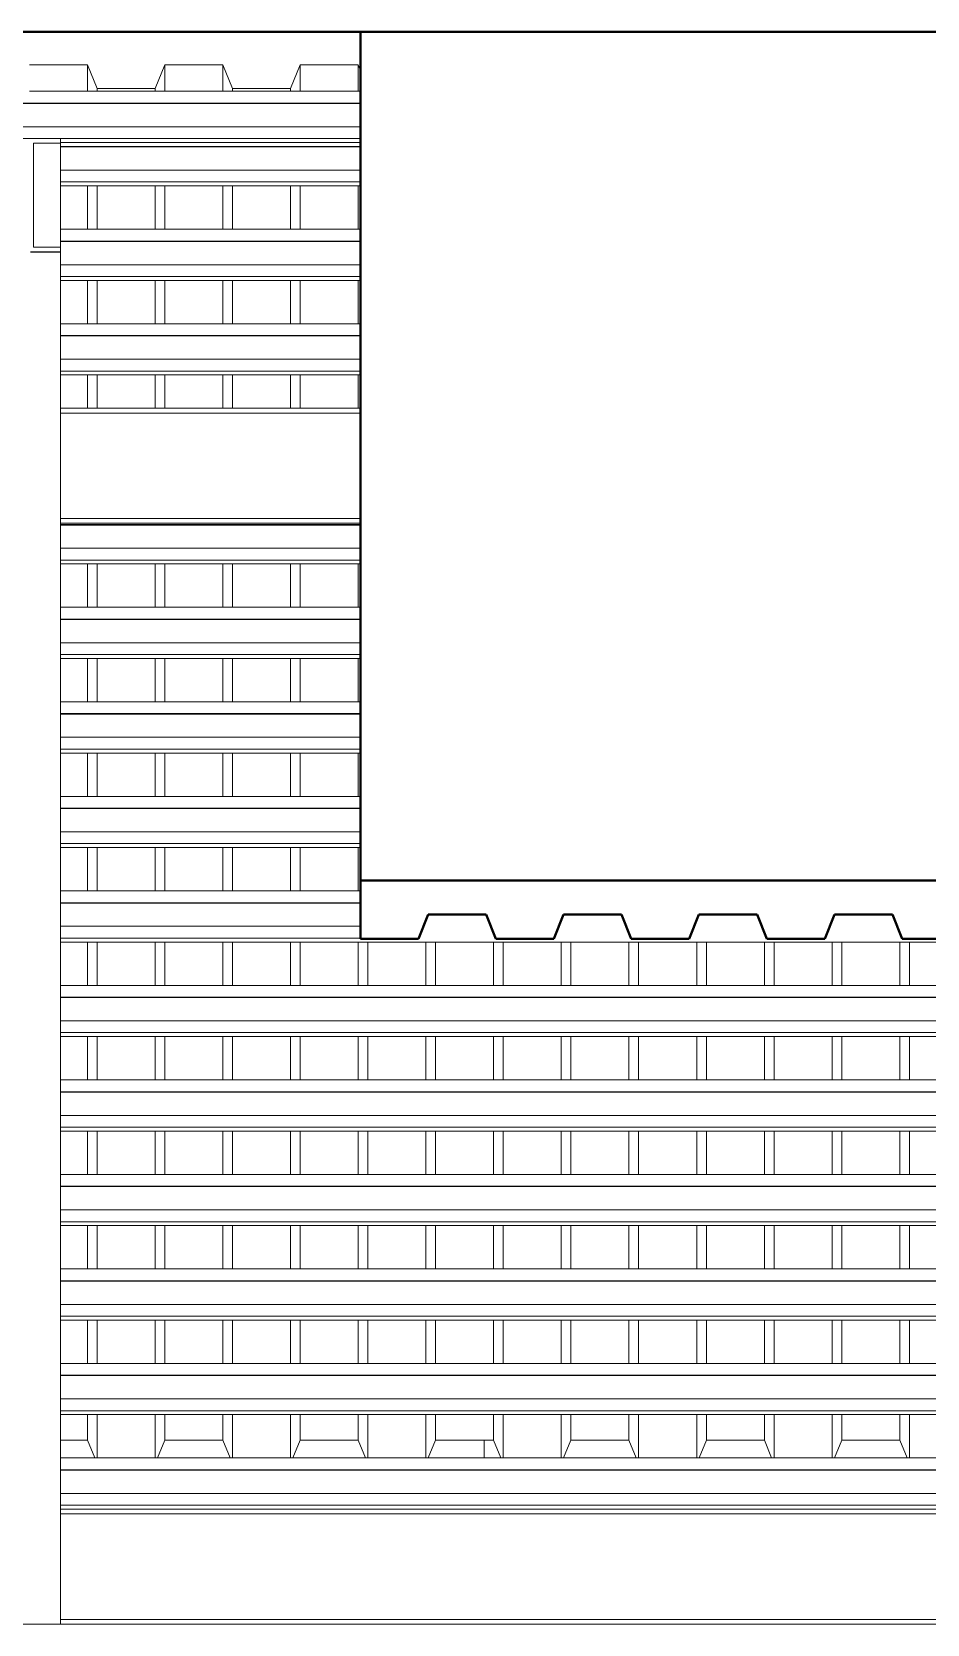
# Model space of a CAD drawing. Header units: metres. Extents: x 78 to 178, y -74 to 157.
# Drawn here: x 113.814 to 115.682, y -51.877 to -48.553 of the extents above; entities that cross this region are included whole.
import ezdxf

# ---------------------------------------------------------------- set-up
doc = ezdxf.new("R2010")
doc.units = ezdxf.units.M
doc.layers.add('01_Fina', color=252, linetype='Continuous', lineweight=15)
doc.layers.add('Cortes', color=7, linetype='Continuous', lineweight=40)

msp = doc.modelspace()

# ---------------------------------------------------------------- linework, layer by layer
at = {"layer": '01_Fina'}
for p, q in [((113.93014, -48.62207), (113.80911, -48.62207)), ((113.93014, -48.62207), (113.93014, -48.67704)), ((113.93014, -48.62207), (113.95032, -48.67139)), ((114.09152, -48.62207), (114.07135, -48.67139)), ((114.21256, -48.62207), (114.09152, -48.62207)), ((114.09152, -48.62207), (114.09152, -48.67704)), ((114.23273, -48.67139), (114.21256, -48.62207)), ((114.21256, -48.62207), (114.21256, -48.67704)), ((114.37394, -48.62207), (114.35376, -48.67139)), ((114.49497, -48.62207), (114.37394, -48.62207)), ((114.37394, -48.62207), (114.37394, -48.67704)), ((114.49982, -48.63394), (114.49497, -48.62207)), ((114.49497, -48.62207), (114.49497, -48.67704)), ((113.80911, -48.67704), (113.93014, -48.67704)), ((113.93014, -48.67704), (113.95032, -48.67704)), ((113.95032, -48.67139), (113.95032, -48.67704)), ((113.95032, -48.67139), (114.07135, -48.67139)), ((113.95032, -48.67704), (114.07135, -48.67704)), ((114.07135, -48.67139), (114.07135, -48.67704)), ((114.07135, -48.67704), (114.09152, -48.67704)), ((114.09152, -48.67704), (114.21256, -48.67704)), ((114.21256, -48.67704), (114.23273, -48.67704)), ((114.23273, -48.67139), (114.35376, -48.67139)), ((114.23273, -48.67139), (114.23273, -48.67704)), ((114.23273, -48.67704), (114.35376, -48.67704)), ((114.35376, -48.67139), (114.35376, -48.67704)), ((114.35376, -48.67704), (114.37394, -48.67704)), ((114.37394, -48.67704), (114.49497, -48.67704)), ((114.49497, -48.67704), (114.49982, -48.67704)), ((99.80945, -48.7017), (114.49982, -48.7017)), ((99.80945, -48.70252), (114.49982, -48.70252)), ((99.80945, -48.75102), (114.49982, -48.75102)), ((113.75404, -48.77568), (113.87404, -48.77568)), ((113.87404, -48.78534), (113.81714, -48.78534)), ((113.81714, -48.78534), (113.81714, -49.00275)), ((113.87404, -48.77568), (114.49982, -48.77568)), ((113.87404, -48.77568), (113.87404, -48.7839)), ((113.87404, -48.7839), (114.49982, -48.7839)), ((113.87404, -48.7839), (113.87404, -48.78534)), ((113.87404, -48.78534), (113.87404, -48.79241)), ((113.87404, -48.79241), (114.49982, -48.79241)), ((113.87404, -48.79241), (113.87404, -48.79323)), ((113.87404, -48.79323), (114.49982, -48.79323)), ((113.87404, -48.79323), (113.87404, -48.84173)), ((113.87404, -48.84173), (114.49982, -48.84173)), ((113.87404, -48.84173), (113.87404, -48.86639)), ((113.87404, -48.86639), (114.49982, -48.86639)), ((113.87404, -48.86639), (113.87404, -48.87461)), ((113.87404, -48.87461), (113.93014, -48.87461)), ((113.87404, -48.87461), (113.87404, -48.96503)), ((113.93014, -48.87461), (113.93014, -48.96503)), ((113.93014, -48.87461), (113.95032, -48.87461)), ((113.95032, -48.87461), (113.95032, -48.96503)), ((113.95032, -48.87461), (114.07135, -48.87461)), ((114.07135, -48.87461), (114.07135, -48.96503)), ((114.07135, -48.87461), (114.09152, -48.87461)), ((114.09152, -48.87461), (114.09152, -48.96503)), ((114.09152, -48.87461), (114.21256, -48.87461)), ((114.21256, -48.87461), (114.21256, -48.96503)), ((114.21256, -48.87461), (114.23273, -48.87461)), ((114.23273, -48.87461), (114.23273, -48.96503)), ((114.23273, -48.87461), (114.35376, -48.87461)), ((114.35376, -48.87461), (114.35376, -48.96503)), ((114.35376, -48.87461), (114.37394, -48.87461)), ((114.37394, -48.87461), (114.37394, -48.96503)), ((114.37394, -48.87461), (114.49497, -48.87461)), ((114.49497, -48.87461), (114.49497, -48.96503)), ((114.49497, -48.87461), (114.49982, -48.87461)), ((113.87404, -48.96503), (113.93014, -48.96503)), ((113.87404, -48.96503), (113.87404, -48.98969)), ((113.93014, -48.96503), (113.95032, -48.96503)), ((113.95032, -48.96503), (114.07135, -48.96503)), ((114.07135, -48.96503), (114.09152, -48.96503)), ((114.09152, -48.96503), (114.21256, -48.96503)), ((114.21256, -48.96503), (114.23273, -48.96503)), ((114.23273, -48.96503), (114.35376, -48.96503)), ((114.35376, -48.96503), (114.37394, -48.96503)), ((114.37394, -48.96503), (114.49497, -48.96503)), ((114.49497, -48.96503), (114.49982, -48.96503)), ((113.81714, -49.01241), (113.81094, -49.01241)), ((113.81714, -49.01266), (113.81094, -49.01266)), ((113.81714, -49.00275), (113.87404, -49.00275)), ((113.81714, -49.01241), (113.81714, -49.01266)), ((113.87404, -49.01241), (113.81714, -49.01241)), ((113.87404, -49.01266), (113.81714, -49.01266)), ((113.87404, -48.98969), (114.49982, -48.98969)), ((113.87404, -48.98969), (113.87404, -48.99051)), ((113.87404, -48.99051), (114.49982, -48.99051)), ((113.87404, -48.99051), (113.87404, -49.00275)), ((113.87404, -49.00275), (113.87404, -49.01241)), ((113.87404, -49.01241), (113.87404, -49.01266)), ((113.87404, -49.01266), (113.87404, -49.01263)), ((113.87404, -49.01266), (113.87404, -49.03901)), ((113.87404, -49.03901), (114.49982, -49.03901)), ((113.87404, -49.06367), (113.87404, -49.03901)), ((113.87404, -49.06367), (114.49982, -49.06367)), ((113.87404, -49.06367), (113.87404, -49.07189)), ((113.87404, -49.07189), (113.93014, -49.07189)), ((113.87404, -49.07189), (113.87404, -49.16231)), ((113.93014, -49.07189), (113.93014, -49.16231)), ((113.93014, -49.07189), (113.95032, -49.07189)), ((113.95032, -49.07189), (113.95032, -49.16231)), ((113.95032, -49.07189), (114.07135, -49.07189)), ((114.07135, -49.07189), (114.07135, -49.16231)), ((114.07135, -49.07189), (114.09152, -49.07189)), ((114.09152, -49.07189), (114.09152, -49.16231)), ((114.09152, -49.07189), (114.21256, -49.07189)), ((114.21256, -49.07189), (114.21256, -49.16231)), ((114.21256, -49.07189), (114.23273, -49.07189)), ((114.23273, -49.07189), (114.23273, -49.16231)), ((114.23273, -49.07189), (114.35376, -49.07189)), ((114.35376, -49.07189), (114.35376, -49.16231)), ((114.35376, -49.07189), (114.37394, -49.07189)), ((114.37394, -49.07189), (114.37394, -49.16231)), ((114.37394, -49.07189), (114.49497, -49.07189)), ((114.49497, -49.07189), (114.49497, -49.16231)), ((114.49497, -49.07189), (114.49982, -49.07189)), ((113.87404, -49.16231), (113.93014, -49.16231)), ((113.87404, -49.16231), (113.87404, -49.18697)), ((113.87404, -49.18697), (114.49982, -49.18697)), ((113.87404, -49.18697), (113.87404, -49.18779)), ((113.93014, -49.16231), (113.95032, -49.16231)), ((113.95032, -49.16231), (114.07135, -49.16231)), ((114.07135, -49.16231), (114.09152, -49.16231)), ((114.09152, -49.16231), (114.21256, -49.16231)), ((114.21256, -49.16231), (114.23273, -49.16231)), ((114.23273, -49.16231), (114.35376, -49.16231)), ((114.35376, -49.16231), (114.37394, -49.16231)), ((114.37394, -49.16231), (114.49497, -49.16231)), ((114.49497, -49.16231), (114.49982, -49.16231)), ((113.87404, -49.18779), (114.49982, -49.18779)), ((113.87404, -49.18779), (113.87404, -49.23629)), ((113.87404, -49.23629), (114.49982, -49.23629)), ((113.87404, -49.23629), (113.87404, -49.26095)), ((113.87404, -49.26095), (114.49982, -49.26095)), ((113.87404, -49.26095), (113.87404, -49.26917)), ((113.87404, -49.26917), (113.93014, -49.26917)), ((113.87404, -49.26917), (113.87404, -49.33883)), ((113.93014, -49.26917), (113.93014, -49.33883)), ((113.93014, -49.26917), (113.95032, -49.26917)), ((113.95032, -49.26917), (113.95032, -49.33883)), ((113.95032, -49.26917), (114.07135, -49.26917)), ((114.07135, -49.26917), (114.07135, -49.33883)), ((114.07135, -49.26917), (114.09152, -49.26917)), ((114.09152, -49.26917), (114.09152, -49.33883)), ((114.09152, -49.26917), (114.21256, -49.26917)), ((114.21256, -49.26917), (114.21256, -49.33883)), ((114.21256, -49.26917), (114.23273, -49.26917)), ((114.23273, -49.26917), (114.23273, -49.33883)), ((114.23273, -49.26917), (114.35376, -49.26917)), ((114.35376, -49.26917), (114.35376, -49.33883)), ((114.35376, -49.26917), (114.37394, -49.26917)), ((114.37394, -49.26917), (114.37394, -49.33883)), ((114.37394, -49.26917), (114.49497, -49.26917)), ((114.49497, -49.26917), (114.49497, -49.33883)), ((114.49497, -49.26917), (114.49982, -49.26917)), ((113.93014, -49.33883), (113.87404, -49.33883)), ((113.87404, -49.33883), (113.87404, -49.34863)), ((114.49982, -49.34863), (113.87404, -49.34863)), ((113.87404, -49.56903), (113.87404, -49.34863)), ((113.95032, -49.33883), (113.93014, -49.33883)), ((114.07135, -49.33883), (113.95032, -49.33883)), ((114.09152, -49.33883), (114.07135, -49.33883)), ((114.21256, -49.33883), (114.09152, -49.33883)), ((114.23273, -49.33883), (114.21256, -49.33883)), ((114.35376, -49.33883), (114.23273, -49.33883)), ((114.37394, -49.33883), (114.35376, -49.33883)), ((114.49497, -49.33883), (114.37394, -49.33883)), ((114.49982, -49.33883), (114.49497, -49.33883)), ((114.49982, -49.56903), (113.87404, -49.56903)), ((113.87404, -49.56903), (113.87404, -49.57883)), ((114.49982, -49.57883), (113.87404, -49.57883)), ((113.87404, -49.58153), (113.87404, -49.57883)), ((113.87404, -49.58153), (114.49982, -49.58153)), ((113.87404, -49.58235), (113.87404, -49.58153)), ((113.87404, -49.58235), (114.49982, -49.58235)), ((113.87404, -49.63085), (113.87404, -49.58235)), ((113.87404, -49.63085), (114.49982, -49.63085)), ((113.87404, -49.63085), (113.87404, -49.65551)), ((113.87404, -49.65551), (114.49982, -49.65551)), ((113.87404, -49.66373), (113.87404, -49.65551)), ((113.87404, -49.66373), (113.93014, -49.66373)), ((113.87404, -49.75415), (113.87404, -49.66373)), ((113.93014, -49.66373), (113.93014, -49.75415)), ((113.93014, -49.66373), (113.95032, -49.66373)), ((113.95032, -49.66373), (113.95032, -49.75415)), ((113.95032, -49.66373), (114.07135, -49.66373)), ((114.07135, -49.66373), (114.07135, -49.75415)), ((114.07135, -49.66373), (114.09152, -49.66373)), ((114.09152, -49.66373), (114.09152, -49.75415)), ((114.09152, -49.66373), (114.21256, -49.66373)), ((114.21256, -49.66373), (114.21256, -49.75415)), ((114.21256, -49.66373), (114.23273, -49.66373)), ((114.23273, -49.66373), (114.23273, -49.75415)), ((114.23273, -49.66373), (114.35376, -49.66373)), ((114.35376, -49.66373), (114.35376, -49.75415)), ((114.35376, -49.66373), (114.37394, -49.66373)), ((114.37394, -49.66373), (114.37394, -49.75415)), ((114.37394, -49.66373), (114.49497, -49.66373)), ((114.49497, -49.66373), (114.49497, -49.75415)), ((114.49497, -49.66373), (114.49982, -49.66373)), ((113.87404, -49.75415), (113.93014, -49.75415)), ((113.87404, -49.77881), (113.87404, -49.75415)), ((113.87404, -49.77881), (114.49982, -49.77881)), ((113.87404, -49.77963), (113.87404, -49.77881)), ((113.87404, -49.77963), (114.49982, -49.77963)), ((113.87404, -49.82813), (113.87404, -49.77963)), ((113.93014, -49.75415), (113.95032, -49.75415)), ((113.95032, -49.75415), (114.07135, -49.75415)), ((114.07135, -49.75415), (114.09152, -49.75415)), ((114.09152, -49.75415), (114.21256, -49.75415)), ((114.21256, -49.75415), (114.23273, -49.75415)), ((114.23273, -49.75415), (114.35376, -49.75415)), ((114.35376, -49.75415), (114.37394, -49.75415)), ((114.37394, -49.75415), (114.49497, -49.75415)), ((114.49497, -49.75415), (114.49982, -49.75415)), ((113.87404, -49.82813), (114.49982, -49.82813)), ((113.87404, -49.85279), (113.87404, -49.82813)), ((113.87404, -49.85279), (114.49982, -49.85279)), ((113.87404, -49.86101), (113.87404, -49.85279)), ((113.87404, -49.86101), (113.93014, -49.86101)), ((113.87404, -49.95143), (113.87404, -49.86101)), ((113.93014, -49.86101), (113.93014, -49.95143)), ((113.93014, -49.86101), (113.95032, -49.86101)), ((113.95032, -49.86101), (113.95032, -49.95143)), ((113.95032, -49.86101), (114.07135, -49.86101)), ((114.07135, -49.86101), (114.07135, -49.95143)), ((114.07135, -49.86101), (114.09152, -49.86101)), ((114.09152, -49.86101), (114.09152, -49.95143)), ((114.09152, -49.86101), (114.21256, -49.86101)), ((114.21256, -49.86101), (114.21256, -49.95143)), ((114.21256, -49.86101), (114.23273, -49.86101)), ((114.23273, -49.86101), (114.23273, -49.95143)), ((114.23273, -49.86101), (114.35376, -49.86101)), ((114.35376, -49.86101), (114.35376, -49.95143)), ((114.35376, -49.86101), (114.37394, -49.86101)), ((114.37394, -49.86101), (114.37394, -49.95143)), ((114.37394, -49.86101), (114.49497, -49.86101)), ((114.49497, -49.86101), (114.49497, -49.95143)), ((114.49497, -49.86101), (114.49982, -49.86101)), ((113.87404, -49.95143), (113.93014, -49.95143)), ((113.87404, -49.95143), (113.87404, -49.97609)), ((113.93014, -49.95143), (113.95032, -49.95143)), ((113.95032, -49.95143), (114.07135, -49.95143)), ((114.07135, -49.95143), (114.09152, -49.95143)), ((114.09152, -49.95143), (114.21256, -49.95143)), ((114.21256, -49.95143), (114.23273, -49.95143)), ((114.23273, -49.95143), (114.35376, -49.95143)), ((114.35376, -49.95143), (114.37394, -49.95143)), ((114.37394, -49.95143), (114.49497, -49.95143)), ((114.49497, -49.95143), (114.49982, -49.95143)), ((113.87404, -49.97609), (114.49982, -49.97609)), ((113.87404, -49.97691), (113.87404, -49.97609)), ((113.87404, -49.97691), (114.49982, -49.97691)), ((113.87404, -50.0254), (113.87404, -49.97691)), ((113.87404, -50.0254), (114.49982, -50.0254)), ((113.87404, -50.05006), (113.87404, -50.0254)), ((113.87404, -50.05006), (114.49982, -50.05006)), ((113.87404, -50.05828), (113.87404, -50.05006)), ((113.87404, -50.05828), (113.93014, -50.05828)), ((113.87404, -50.05828), (113.87404, -50.1487)), ((113.93014, -50.05828), (113.93014, -50.1487)), ((113.93014, -50.05828), (113.95032, -50.05828)), ((113.95032, -50.05828), (113.95032, -50.1487)), ((113.95032, -50.05828), (114.07135, -50.05828)), ((114.07135, -50.05828), (114.07135, -50.1487)), ((114.07135, -50.05828), (114.09152, -50.05828)), ((114.09152, -50.05828), (114.09152, -50.1487)), ((114.09152, -50.05828), (114.21256, -50.05828)), ((114.21256, -50.05828), (114.21256, -50.1487)), ((114.21256, -50.05828), (114.23273, -50.05828)), ((114.23273, -50.05828), (114.23273, -50.1487)), ((114.23273, -50.05828), (114.35376, -50.05828)), ((114.35376, -50.05828), (114.35376, -50.1487)), ((114.35376, -50.05828), (114.37394, -50.05828)), ((114.37394, -50.05828), (114.37394, -50.1487)), ((114.37394, -50.05828), (114.49497, -50.05828)), ((114.49497, -50.05828), (114.49497, -50.1487)), ((114.49497, -50.05828), (114.49982, -50.05828)), ((113.87404, -50.1487), (113.93014, -50.1487)), ((113.87404, -50.17336), (113.87404, -50.1487)), ((113.93014, -50.1487), (113.95032, -50.1487)), ((113.95032, -50.1487), (114.07135, -50.1487)), ((114.07135, -50.1487), (114.09152, -50.1487)), ((114.09152, -50.1487), (114.21256, -50.1487)), ((114.21256, -50.1487), (114.23273, -50.1487)), ((114.23273, -50.1487), (114.35376, -50.1487)), ((114.35376, -50.1487), (114.37394, -50.1487)), ((114.37394, -50.1487), (114.49497, -50.1487)), ((114.49497, -50.1487), (114.49982, -50.1487)), ((113.87404, -50.17336), (114.49982, -50.17336)), ((113.87404, -50.17419), (113.87404, -50.17336)), ((113.87404, -50.17419), (114.49982, -50.17419)), ((113.87404, -50.17419), (113.87404, -50.22268)), ((113.87404, -50.22268), (114.49982, -50.22268)), ((113.87404, -50.24734), (113.87404, -50.22268)), ((113.87404, -50.24734), (114.49982, -50.24734)), ((113.87404, -50.25556), (113.87404, -50.24734)), ((113.87404, -50.25556), (113.93014, -50.25556)), ((113.87404, -50.34598), (113.87404, -50.25556)), ((113.93014, -50.25556), (113.93014, -50.34598)), ((113.93014, -50.25556), (113.95032, -50.25556)), ((113.95032, -50.25556), (113.95032, -50.34598)), ((113.95032, -50.25556), (114.07135, -50.25556)), ((114.07135, -50.25556), (114.07135, -50.34598)), ((114.07135, -50.25556), (114.09152, -50.25556)), ((114.09152, -50.25556), (114.09152, -50.34598)), ((114.09152, -50.25556), (114.21256, -50.25556)), ((114.21256, -50.25556), (114.21256, -50.34598)), ((114.21256, -50.25556), (114.23273, -50.25556)), ((114.23273, -50.25556), (114.23273, -50.34598)), ((114.23273, -50.25556), (114.35376, -50.25556)), ((114.35376, -50.25556), (114.35376, -50.34598)), ((114.35376, -50.25556), (114.37394, -50.25556)), ((114.37394, -50.25556), (114.37394, -50.34598)), ((114.37394, -50.25556), (114.49497, -50.25556)), ((114.49497, -50.25556), (114.49497, -50.34598)), ((114.49497, -50.25556), (114.49982, -50.25556)), ((113.87404, -50.34598), (113.93014, -50.34598)), ((113.87404, -50.37064), (113.87404, -50.34598)), ((113.93014, -50.34598), (113.95032, -50.34598)), ((113.95032, -50.34598), (114.07135, -50.34598)), ((114.07135, -50.34598), (114.09152, -50.34598)), ((114.09152, -50.34598), (114.21256, -50.34598)), ((114.21256, -50.34598), (114.23273, -50.34598)), ((114.23273, -50.34598), (114.35376, -50.34598)), ((114.35376, -50.34598), (114.37394, -50.34598)), ((114.37394, -50.34598), (114.49497, -50.34598)), ((114.49497, -50.34598), (114.49982, -50.34598)), ((113.87404, -50.37064), (114.49982, -50.37064)), ((113.87404, -50.37146), (113.87404, -50.37064)), ((113.87404, -50.37146), (114.49982, -50.37146)), ((113.87404, -50.37146), (113.87404, -50.41996)), ((113.87404, -50.41996), (114.49982, -50.41996)), ((113.87404, -50.44462), (113.87404, -50.41996)), ((113.87404, -50.44462), (114.49982, -50.44462)), ((113.87404, -50.45284), (113.87404, -50.44462)), ((113.87404, -50.45284), (113.93014, -50.45284)), ((113.87404, -50.54326), (113.87404, -50.45284)), ((113.93014, -50.45284), (113.93014, -50.54326)), ((113.93014, -50.45284), (113.95032, -50.45284)), ((113.95032, -50.45284), (113.95032, -50.54326)), ((113.95032, -50.45284), (114.07135, -50.45284)), ((114.07135, -50.45284), (114.07135, -50.54326)), ((114.07135, -50.45284), (114.09152, -50.45284)), ((114.09152, -50.45284), (114.09152, -50.54326)), ((114.09152, -50.45284), (114.21256, -50.45284)), ((114.21256, -50.45284), (114.21256, -50.54326)), ((114.21256, -50.45284), (114.23273, -50.45284)), ((114.23273, -50.45284), (114.23273, -50.54326)), ((114.23273, -50.45284), (114.35376, -50.45284)), ((114.35376, -50.45284), (114.35376, -50.54326)), ((114.35376, -50.45284), (114.37394, -50.45284)), ((114.37394, -50.45284), (114.37394, -50.54326)), ((114.37394, -50.45284), (114.49497, -50.45284)), ((114.49497, -50.45284), (114.49497, -50.54326)), ((114.49497, -50.45284), (114.51514, -50.45284)), ((114.51514, -50.54326), (114.51514, -50.45284)), ((114.51514, -50.45284), (114.60638, -50.45284)), ((114.60638, -50.45284), (114.63618, -50.45284)), ((114.63618, -50.45284), (114.63618, -50.54326)), ((114.63618, -50.45284), (114.65635, -50.45284)), ((114.65635, -50.45284), (114.65635, -50.54326)), ((114.65635, -50.45284), (114.77739, -50.45284)), ((114.77739, -50.45284), (114.77739, -50.54326)), ((114.77739, -50.45284), (114.79756, -50.45284)), ((114.79756, -50.45284), (114.79756, -50.54326)), ((114.79756, -50.45284), (114.91859, -50.45284)), ((114.91859, -50.45284), (114.91859, -50.54326)), ((114.91859, -50.45284), (114.93876, -50.45284)), ((114.93876, -50.45284), (114.93876, -50.54326)), ((114.93876, -50.45284), (115.0598, -50.45284)), ((115.0598, -50.45284), (115.0598, -50.54326)), ((115.0598, -50.45284), (115.07997, -50.45284)), ((115.07997, -50.45284), (115.07997, -50.54326)), ((115.07997, -50.45284), (115.20101, -50.45284)), ((115.20101, -50.45284), (115.20101, -50.54326)), ((115.20101, -50.45284), (115.22118, -50.45284)), ((115.22118, -50.45284), (115.22118, -50.54326)), ((115.22118, -50.45284), (115.34221, -50.45284)), ((115.34221, -50.45284), (115.34221, -50.54326)), ((115.34221, -50.45284), (115.36239, -50.45284)), ((115.36239, -50.45284), (115.36239, -50.54326)), ((115.36239, -50.45284), (115.48342, -50.45284)), ((115.48342, -50.45284), (115.48342, -50.54326)), ((115.48342, -50.45284), (115.50359, -50.45284)), ((115.50359, -50.45284), (115.50359, -50.54326)), ((115.50359, -50.45284), (115.62463, -50.45284)), ((115.62463, -50.45284), (115.62463, -50.54326)), ((115.62463, -50.45284), (115.6448, -50.45284)), ((115.6448, -50.45284), (115.6448, -50.54326)), ((115.6448, -50.45284), (115.76583, -50.45284)), ((113.87404, -50.54326), (113.93014, -50.54326)), ((113.87404, -50.56792), (113.87404, -50.54326)), ((113.93014, -50.54326), (113.95032, -50.54326)), ((113.95032, -50.54326), (114.07135, -50.54326)), ((114.07135, -50.54326), (114.09152, -50.54326)), ((114.09152, -50.54326), (114.21256, -50.54326)), ((114.21256, -50.54326), (114.23273, -50.54326)), ((114.23273, -50.54326), (114.35376, -50.54326)), ((114.35376, -50.54326), (114.37394, -50.54326)), ((114.37394, -50.54326), (114.49497, -50.54326)), ((114.49497, -50.54326), (114.51514, -50.54326)), ((114.51514, -50.54326), (114.63618, -50.54326)), ((114.63618, -50.54326), (114.65635, -50.54326)), ((114.65635, -50.54326), (114.77739, -50.54326)), ((114.77739, -50.54326), (114.79756, -50.54326)), ((114.79756, -50.54326), (114.91859, -50.54326)), ((114.91859, -50.54326), (114.93876, -50.54326)), ((114.93876, -50.54326), (115.0598, -50.54326)), ((115.0598, -50.54326), (115.07997, -50.54326)), ((115.07997, -50.54326), (115.20101, -50.54326)), ((115.20101, -50.54326), (115.22118, -50.54326)), ((115.22118, -50.54326), (115.34221, -50.54326)), ((115.34221, -50.54326), (115.36239, -50.54326)), ((115.36239, -50.54326), (115.48342, -50.54326)), ((115.48342, -50.54326), (115.50359, -50.54326)), ((115.50359, -50.54326), (115.62463, -50.54326)), ((115.62463, -50.54326), (115.6448, -50.54326)), ((115.6448, -50.54326), (115.76583, -50.54326)), ((113.87404, -50.56792), (117.41404, -50.56792)), ((113.87404, -50.56874), (113.87404, -50.56792)), ((113.87404, -50.56874), (117.41404, -50.56874)), ((113.87404, -50.61724), (113.87404, -50.56874)), ((113.87404, -50.61724), (117.41404, -50.61724)), ((113.87404, -50.6419), (113.87404, -50.61724)), ((113.87404, -50.6419), (117.41404, -50.6419)), ((113.87404, -50.65012), (113.87404, -50.6419)), ((113.87404, -50.65012), (113.93014, -50.65012)), ((113.87404, -50.65012), (113.87404, -50.74054)), ((113.93014, -50.65012), (113.93014, -50.74054)), ((113.93014, -50.65012), (113.95032, -50.65012)), ((113.95032, -50.65012), (113.95032, -50.74054)), ((113.95032, -50.65012), (114.07135, -50.65012)), ((114.07135, -50.65012), (114.07135, -50.74054)), ((114.07135, -50.65012), (114.09152, -50.65012)), ((114.09152, -50.65012), (114.09152, -50.74054)), ((114.09152, -50.65012), (114.21256, -50.65012)), ((114.21256, -50.65012), (114.21256, -50.74054)), ((114.21256, -50.65012), (114.23273, -50.65012)), ((114.23273, -50.65012), (114.23273, -50.74054)), ((114.23273, -50.65012), (114.35376, -50.65012)), ((114.35376, -50.65012), (114.35376, -50.74054)), ((114.35376, -50.65012), (114.37394, -50.65012)), ((114.37394, -50.65012), (114.37394, -50.74054)), ((114.37394, -50.65012), (114.49497, -50.65012)), ((114.49497, -50.65012), (114.49497, -50.74054)), ((114.49497, -50.65012), (114.51514, -50.65012)), ((114.51514, -50.74054), (114.51514, -50.65012)), ((114.51514, -50.65012), (114.63618, -50.65012)), ((114.63618, -50.65012), (114.63618, -50.74054)), ((114.63618, -50.65012), (114.65635, -50.65012)), ((114.65635, -50.65012), (114.65635, -50.74054)), ((114.65635, -50.65012), (114.77739, -50.65012)), ((114.77739, -50.65012), (114.77739, -50.74054)), ((114.77739, -50.65012), (114.79756, -50.65012)), ((114.79756, -50.65012), (114.79756, -50.74054)), ((114.79756, -50.65012), (114.91859, -50.65012)), ((114.91859, -50.65012), (114.91859, -50.74054)), ((114.91859, -50.65012), (114.93876, -50.65012)), ((114.93876, -50.65012), (114.93876, -50.74054)), ((114.93876, -50.65012), (115.0598, -50.65012)), ((115.0598, -50.65012), (115.0598, -50.74054)), ((115.0598, -50.65012), (115.07997, -50.65012)), ((115.07997, -50.65012), (115.07997, -50.74054)), ((115.07997, -50.65012), (115.20101, -50.65012)), ((115.20101, -50.65012), (115.20101, -50.74054)), ((115.20101, -50.65012), (115.22118, -50.65012)), ((115.22118, -50.65012), (115.22118, -50.74054)), ((115.22118, -50.65012), (115.34221, -50.65012)), ((115.34221, -50.65012), (115.34221, -50.74054)), ((115.34221, -50.65012), (115.36239, -50.65012)), ((115.36239, -50.65012), (115.36239, -50.74054)), ((115.36239, -50.65012), (115.48342, -50.65012)), ((115.48342, -50.65012), (115.48342, -50.74054)), ((115.48342, -50.65012), (115.50359, -50.65012)), ((115.50359, -50.65012), (115.50359, -50.74054)), ((115.50359, -50.65012), (115.62463, -50.65012)), ((115.62463, -50.65012), (115.62463, -50.74054)), ((115.62463, -50.65012), (115.6448, -50.65012)), ((115.6448, -50.65012), (115.6448, -50.74054)), ((115.6448, -50.65012), (115.76583, -50.65012)), ((113.87404, -50.74054), (113.93014, -50.74054)), ((113.87404, -50.74054), (113.87404, -50.7652)), ((113.93014, -50.74054), (113.95032, -50.74054)), ((113.95032, -50.74054), (114.07135, -50.74054)), ((114.07135, -50.74054), (114.09152, -50.74054)), ((114.09152, -50.74054), (114.21256, -50.74054)), ((114.21256, -50.74054), (114.23273, -50.74054)), ((114.23273, -50.74054), (114.35376, -50.74054)), ((114.35376, -50.74054), (114.37394, -50.74054)), ((114.37394, -50.74054), (114.49497, -50.74054)), ((114.49497, -50.74054), (114.51514, -50.74054)), ((114.51514, -50.74054), (114.63618, -50.74054)), ((114.63618, -50.74054), (114.65635, -50.74054)), ((114.65635, -50.74054), (114.77739, -50.74054)), ((114.77739, -50.74054), (114.79756, -50.74054)), ((114.79756, -50.74054), (114.91859, -50.74054)), ((114.91859, -50.74054), (114.93876, -50.74054)), ((114.93876, -50.74054), (115.0598, -50.74054)), ((115.0598, -50.74054), (115.07997, -50.74054)), ((115.07997, -50.74054), (115.20101, -50.74054)), ((115.20101, -50.74054), (115.22118, -50.74054)), ((115.22118, -50.74054), (115.34221, -50.74054)), ((115.34221, -50.74054), (115.36239, -50.74054)), ((115.36239, -50.74054), (115.48342, -50.74054)), ((115.48342, -50.74054), (115.50359, -50.74054)), ((115.50359, -50.74054), (115.62463, -50.74054)), ((115.62463, -50.74054), (115.6448, -50.74054)), ((115.6448, -50.74054), (115.76583, -50.74054)), ((113.87404, -50.7652), (117.41404, -50.7652)), ((113.87404, -50.76602), (113.87404, -50.7652)), ((113.87404, -50.76602), (117.41404, -50.76602)), ((113.87404, -50.81452), (113.87404, -50.76602)), ((113.87404, -50.81452), (117.41404, -50.81452)), ((113.87404, -50.83918), (113.87404, -50.81452)), ((113.87404, -50.83918), (117.41404, -50.83918)), ((113.87404, -50.8474), (113.87404, -50.83918)), ((113.87404, -50.8474), (113.93014, -50.8474)), ((113.87404, -50.8474), (113.87404, -50.93782)), ((113.93014, -50.8474), (113.93014, -50.93782)), ((113.93014, -50.8474), (113.95032, -50.8474)), ((113.95032, -50.8474), (113.95032, -50.93782)), ((113.95032, -50.8474), (114.07135, -50.8474)), ((114.07135, -50.8474), (114.07135, -50.93782)), ((114.07135, -50.8474), (114.09152, -50.8474)), ((114.09152, -50.8474), (114.09152, -50.93782)), ((114.09152, -50.8474), (114.21256, -50.8474)), ((114.21256, -50.8474), (114.21256, -50.93782)), ((114.21256, -50.8474), (114.23273, -50.8474)), ((114.23273, -50.8474), (114.23273, -50.93782)), ((114.23273, -50.8474), (114.35376, -50.8474)), ((114.35376, -50.8474), (114.35376, -50.93782)), ((114.35376, -50.8474), (114.37394, -50.8474)), ((114.37394, -50.8474), (114.37394, -50.93782)), ((114.37394, -50.8474), (114.49497, -50.8474)), ((114.49497, -50.8474), (114.49497, -50.93782)), ((114.49497, -50.8474), (114.51514, -50.8474)), ((114.51514, -50.93782), (114.51514, -50.8474)), ((114.51514, -50.8474), (114.63618, -50.8474)), ((114.63618, -50.8474), (114.63618, -50.93782)), ((114.63618, -50.8474), (114.65635, -50.8474)), ((114.65635, -50.8474), (114.65635, -50.93782)), ((114.65635, -50.8474), (114.77739, -50.8474)), ((114.77739, -50.8474), (114.77739, -50.93782)), ((114.77739, -50.8474), (114.79756, -50.8474)), ((114.79756, -50.8474), (114.79756, -50.93782)), ((114.79756, -50.8474), (114.91859, -50.8474)), ((114.91859, -50.8474), (114.91859, -50.93782)), ((114.91859, -50.8474), (114.93876, -50.8474)), ((114.93876, -50.8474), (114.93876, -50.93782)), ((114.93876, -50.8474), (115.0598, -50.8474)), ((115.0598, -50.8474), (115.0598, -50.93782)), ((115.0598, -50.8474), (115.07997, -50.8474)), ((115.07997, -50.8474), (115.07997, -50.93782)), ((115.07997, -50.8474), (115.20101, -50.8474)), ((115.20101, -50.8474), (115.20101, -50.93782)), ((115.20101, -50.8474), (115.22118, -50.8474)), ((115.22118, -50.8474), (115.22118, -50.93782)), ((115.22118, -50.8474), (115.34221, -50.8474)), ((115.34221, -50.8474), (115.34221, -50.93782)), ((115.34221, -50.8474), (115.36239, -50.8474)), ((115.36239, -50.8474), (115.36239, -50.93782)), ((115.36239, -50.8474), (115.48342, -50.8474)), ((115.48342, -50.8474), (115.48342, -50.93782)), ((115.48342, -50.8474), (115.50359, -50.8474)), ((115.50359, -50.8474), (115.50359, -50.93782)), ((115.50359, -50.8474), (115.62463, -50.8474)), ((115.62463, -50.8474), (115.62463, -50.93782)), ((115.62463, -50.8474), (115.6448, -50.8474)), ((115.6448, -50.8474), (115.6448, -50.93782)), ((115.6448, -50.8474), (115.76583, -50.8474)), ((113.87404, -50.93782), (113.93014, -50.93782)), ((113.87404, -50.96248), (113.87404, -50.93782)), ((113.93014, -50.93782), (113.95032, -50.93782)), ((113.95032, -50.93782), (114.07135, -50.93782)), ((114.07135, -50.93782), (114.09152, -50.93782)), ((114.09152, -50.93782), (114.21256, -50.93782)), ((114.21256, -50.93782), (114.23273, -50.93782)), ((114.23273, -50.93782), (114.35376, -50.93782)), ((114.35376, -50.93782), (114.37394, -50.93782)), ((114.37394, -50.93782), (114.49497, -50.93782)), ((114.49497, -50.93782), (114.51514, -50.93782)), ((114.51514, -50.93782), (114.63618, -50.93782)), ((114.63618, -50.93782), (114.65635, -50.93782)), ((114.65635, -50.93782), (114.77739, -50.93782)), ((114.77739, -50.93782), (114.79756, -50.93782)), ((114.79756, -50.93782), (114.91859, -50.93782)), ((114.91859, -50.93782), (114.93876, -50.93782)), ((114.93876, -50.93782), (115.0598, -50.93782)), ((115.0598, -50.93782), (115.07997, -50.93782)), ((115.07997, -50.93782), (115.20101, -50.93782)), ((115.20101, -50.93782), (115.22118, -50.93782)), ((115.22118, -50.93782), (115.34221, -50.93782)), ((115.34221, -50.93782), (115.36239, -50.93782)), ((115.36239, -50.93782), (115.48342, -50.93782)), ((115.48342, -50.93782), (115.50359, -50.93782)), ((115.50359, -50.93782), (115.62463, -50.93782)), ((115.62463, -50.93782), (115.6448, -50.93782)), ((115.6448, -50.93782), (115.76583, -50.93782)), ((113.87404, -50.96248), (117.41404, -50.96248)), ((113.87404, -50.9633), (113.87404, -50.96248)), ((113.87404, -50.9633), (117.41404, -50.9633)), ((113.87404, -51.0118), (113.87404, -50.9633)), ((113.87404, -51.0118), (117.41404, -51.0118)), ((113.87404, -51.03646), (113.87404, -51.0118)), ((113.87404, -51.03646), (117.41404, -51.03646)), ((113.87404, -51.03646), (113.87404, -51.04468)), ((113.87404, -51.04468), (113.93014, -51.04468)), ((113.87404, -51.1351), (113.87404, -51.04468)), ((113.93014, -51.04468), (113.93014, -51.1351)), ((113.93014, -51.04468), (113.95032, -51.04468)), ((113.95032, -51.04468), (113.95032, -51.1351)), ((113.95032, -51.04468), (114.07135, -51.04468)), ((114.07135, -51.04468), (114.07135, -51.1351)), ((114.07135, -51.04468), (114.09152, -51.04468)), ((114.09152, -51.04468), (114.09152, -51.1351)), ((114.09152, -51.04468), (114.21256, -51.04468)), ((114.21256, -51.04468), (114.21256, -51.1351)), ((114.21256, -51.04468), (114.23273, -51.04468)), ((114.23273, -51.04468), (114.23273, -51.1351)), ((114.23273, -51.04468), (114.35376, -51.04468)), ((114.35376, -51.04468), (114.35376, -51.1351)), ((114.35376, -51.04468), (114.37394, -51.04468)), ((114.37394, -51.04468), (114.37394, -51.1351)), ((114.37394, -51.04468), (114.49497, -51.04468)), ((114.49497, -51.04468), (114.49497, -51.1351)), ((114.49497, -51.04468), (114.51514, -51.04468)), ((114.51514, -51.1351), (114.51514, -51.04468)), ((114.51514, -51.04468), (114.63618, -51.04468)), ((114.63618, -51.04468), (114.63618, -51.1351)), ((114.63618, -51.04468), (114.65635, -51.04468)), ((114.65635, -51.04468), (114.65635, -51.1351)), ((114.65635, -51.04468), (114.77739, -51.04468)), ((114.77739, -51.04468), (114.77739, -51.1351)), ((114.77739, -51.04468), (114.79756, -51.04468)), ((114.79756, -51.04468), (114.79756, -51.1351)), ((114.79756, -51.04468), (114.91859, -51.04468)), ((114.91859, -51.04468), (114.91859, -51.1351)), ((114.91859, -51.04468), (114.93876, -51.04468)), ((114.93876, -51.04468), (114.93876, -51.1351)), ((114.93876, -51.04468), (115.0598, -51.04468)), ((115.0598, -51.04468), (115.0598, -51.1351)), ((115.0598, -51.04468), (115.07997, -51.04468)), ((115.07997, -51.04468), (115.07997, -51.1351)), ((115.07997, -51.04468), (115.20101, -51.04468)), ((115.20101, -51.04468), (115.20101, -51.1351)), ((115.20101, -51.04468), (115.22118, -51.04468)), ((115.22118, -51.04468), (115.22118, -51.1351)), ((115.22118, -51.04468), (115.34221, -51.04468)), ((115.34221, -51.04468), (115.34221, -51.1351)), ((115.34221, -51.04468), (115.36239, -51.04468)), ((115.36239, -51.04468), (115.36239, -51.1351)), ((115.36239, -51.04468), (115.48342, -51.04468)), ((115.48342, -51.04468), (115.48342, -51.1351)), ((115.48342, -51.04468), (115.50359, -51.04468)), ((115.50359, -51.04468), (115.50359, -51.1351)), ((115.50359, -51.04468), (115.62463, -51.04468)), ((115.62463, -51.04468), (115.62463, -51.1351)), ((115.62463, -51.04468), (115.6448, -51.04468)), ((115.6448, -51.04468), (115.6448, -51.1351)), ((115.6448, -51.04468), (115.76583, -51.04468)), ((113.87404, -51.1351), (113.93014, -51.1351)), ((113.87404, -51.15976), (113.87404, -51.1351)), ((113.93014, -51.1351), (113.95032, -51.1351)), ((113.95032, -51.1351), (114.07135, -51.1351)), ((114.07135, -51.1351), (114.09152, -51.1351)), ((114.09152, -51.1351), (114.21256, -51.1351)), ((114.21256, -51.1351), (114.23273, -51.1351)), ((114.23273, -51.1351), (114.35376, -51.1351)), ((114.35376, -51.1351), (114.37394, -51.1351)), ((114.37394, -51.1351), (114.49497, -51.1351)), ((114.49497, -51.1351), (114.51514, -51.1351)), ((114.51514, -51.1351), (114.63618, -51.1351)), ((114.63618, -51.1351), (114.65635, -51.1351)), ((114.65635, -51.1351), (114.77739, -51.1351)), ((114.77739, -51.1351), (114.79756, -51.1351)), ((114.79756, -51.1351), (114.91859, -51.1351)), ((114.91859, -51.1351), (114.93876, -51.1351)), ((114.93876, -51.1351), (115.0598, -51.1351)), ((115.0598, -51.1351), (115.07997, -51.1351)), ((115.07997, -51.1351), (115.20101, -51.1351)), ((115.20101, -51.1351), (115.22118, -51.1351)), ((115.22118, -51.1351), (115.34221, -51.1351)), ((115.34221, -51.1351), (115.36239, -51.1351)), ((115.36239, -51.1351), (115.48342, -51.1351)), ((115.48342, -51.1351), (115.50359, -51.1351)), ((115.50359, -51.1351), (115.62463, -51.1351)), ((115.62463, -51.1351), (115.6448, -51.1351)), ((115.6448, -51.1351), (115.76583, -51.1351)), ((113.87404, -51.15976), (117.41404, -51.15976)), ((113.87404, -51.16058), (113.87404, -51.15976)), ((113.87404, -51.16058), (117.41404, -51.16058)), ((113.87404, -51.20908), (113.87404, -51.16058)), ((113.87404, -51.20908), (117.41404, -51.20908)), ((113.87404, -51.20908), (113.87404, -51.23374)), ((113.87404, -51.23374), (117.41404, -51.23374)), ((113.87404, -51.24196), (113.87404, -51.23374)), ((113.87404, -51.24196), (113.93014, -51.24196)), ((113.87404, -51.24196), (113.87404, -51.33238)), ((113.93014, -51.24196), (113.93014, -51.33238)), ((113.93014, -51.24196), (113.95032, -51.24196)), ((113.95032, -51.24196), (113.95032, -51.33238)), ((113.95032, -51.24196), (114.07135, -51.24196)), ((114.07135, -51.24196), (114.07135, -51.33238)), ((114.07135, -51.24196), (114.09152, -51.24196)), ((114.09152, -51.24196), (114.09152, -51.33238)), ((114.09152, -51.24196), (114.21256, -51.24196)), ((114.21256, -51.24196), (114.21256, -51.33238)), ((114.21256, -51.24196), (114.23273, -51.24196)), ((114.23273, -51.24196), (114.23273, -51.33238)), ((114.23273, -51.24196), (114.35376, -51.24196)), ((114.35376, -51.24196), (114.35376, -51.33238)), ((114.35376, -51.24196), (114.37394, -51.24196)), ((114.37394, -51.24196), (114.37394, -51.33238)), ((114.37394, -51.24196), (114.49497, -51.24196)), ((114.49497, -51.24196), (114.49497, -51.33238)), ((114.49497, -51.24196), (114.51514, -51.24196)), ((114.51514, -51.33238), (114.51514, -51.24196)), ((114.51514, -51.24196), (114.63618, -51.24196)), ((114.63618, -51.24196), (114.63618, -51.33238)), ((114.63618, -51.24196), (114.65635, -51.24196)), ((114.65635, -51.24196), (114.65635, -51.33238)), ((114.65635, -51.24196), (114.77739, -51.24196)), ((114.77739, -51.24196), (114.77739, -51.33238)), ((114.77739, -51.24196), (114.79756, -51.24196)), ((114.79756, -51.24196), (114.79756, -51.33238)), ((114.79756, -51.24196), (114.91859, -51.24196)), ((114.91859, -51.24196), (114.91859, -51.33238)), ((114.91859, -51.24196), (114.93876, -51.24196)), ((114.93876, -51.24196), (114.93876, -51.33238)), ((114.93876, -51.24196), (115.0598, -51.24196)), ((115.0598, -51.24196), (115.0598, -51.33238)), ((115.0598, -51.24196), (115.07997, -51.24196)), ((115.07997, -51.24196), (115.07997, -51.33238)), ((115.07997, -51.24196), (115.20101, -51.24196)), ((115.20101, -51.24196), (115.20101, -51.33238)), ((115.20101, -51.24196), (115.22118, -51.24196)), ((115.22118, -51.24196), (115.22118, -51.33238)), ((115.22118, -51.24196), (115.34221, -51.24196)), ((115.34221, -51.24196), (115.34221, -51.33238)), ((115.34221, -51.24196), (115.36239, -51.24196)), ((115.36239, -51.24196), (115.36239, -51.33238)), ((115.36239, -51.24196), (115.48342, -51.24196)), ((115.48342, -51.24196), (115.48342, -51.33238)), ((115.48342, -51.24196), (115.50359, -51.24196)), ((115.50359, -51.24196), (115.50359, -51.33238)), ((115.50359, -51.24196), (115.62463, -51.24196)), ((115.62463, -51.24196), (115.62463, -51.33238)), ((115.62463, -51.24196), (115.6448, -51.24196)), ((115.6448, -51.24196), (115.6448, -51.33238)), ((115.6448, -51.24196), (115.76583, -51.24196)), ((113.87404, -51.33238), (113.93014, -51.33238)), ((113.87404, -51.35704), (113.87404, -51.33238)), ((113.93014, -51.33238), (113.95032, -51.33238)), ((113.95032, -51.33238), (114.07135, -51.33238)), ((114.07135, -51.33238), (114.09152, -51.33238)), ((114.09152, -51.33238), (114.21256, -51.33238)), ((114.21256, -51.33238), (114.23273, -51.33238)), ((114.23273, -51.33238), (114.35376, -51.33238)), ((114.35376, -51.33238), (114.37394, -51.33238)), ((114.37394, -51.33238), (114.49497, -51.33238)), ((114.49497, -51.33238), (114.51514, -51.33238)), ((114.51514, -51.33238), (114.63618, -51.33238)), ((114.63618, -51.33238), (114.65635, -51.33238)), ((114.65635, -51.33238), (114.77739, -51.33238)), ((114.77739, -51.33238), (114.79756, -51.33238)), ((114.79756, -51.33238), (114.91859, -51.33238)), ((114.91859, -51.33238), (114.93876, -51.33238)), ((114.93876, -51.33238), (115.0598, -51.33238)), ((115.0598, -51.33238), (115.07997, -51.33238)), ((115.07997, -51.33238), (115.20101, -51.33238)), ((115.20101, -51.33238), (115.22118, -51.33238)), ((115.22118, -51.33238), (115.34221, -51.33238)), ((115.34221, -51.33238), (115.36239, -51.33238)), ((115.36239, -51.33238), (115.48342, -51.33238)), ((115.48342, -51.33238), (115.50359, -51.33238)), ((115.50359, -51.33238), (115.62463, -51.33238)), ((115.62463, -51.33238), (115.6448, -51.33238)), ((115.6448, -51.33238), (115.76583, -51.33238)), ((113.87404, -51.35704), (117.41404, -51.35704)), ((113.87404, -51.35786), (113.87404, -51.35704)), ((113.87404, -51.35786), (117.41404, -51.35786)), ((113.87404, -51.40636), (113.87404, -51.35786)), ((113.87404, -51.40636), (117.41404, -51.40636)), ((113.87404, -51.43102), (113.87404, -51.40636)), ((113.87404, -51.43102), (117.41404, -51.43102)), ((113.87404, -51.43924), (113.87404, -51.43102)), ((113.87404, -51.43924), (113.93014, -51.43924)), ((113.87404, -51.49237), (113.87404, -51.43924)), ((113.93014, -51.43924), (113.93014, -51.49237)), ((113.93014, -51.43924), (113.95032, -51.43924)), ((113.95032, -51.43924), (113.95032, -51.52966)), ((113.95032, -51.43924), (114.07135, -51.43924)), ((114.07135, -51.43924), (114.07135, -51.52966)), ((114.07135, -51.43924), (114.09152, -51.43924)), ((114.09152, -51.43924), (114.09152, -51.49237)), ((114.09152, -51.43924), (114.21256, -51.43924)), ((114.21256, -51.43924), (114.21256, -51.49237)), ((114.21256, -51.43924), (114.23273, -51.43924)), ((114.23273, -51.43924), (114.23273, -51.52966)), ((114.23273, -51.43924), (114.35376, -51.43924)), ((114.35376, -51.43924), (114.35376, -51.52966)), ((114.35376, -51.43924), (114.37394, -51.43924)), ((114.37394, -51.43924), (114.37394, -51.49237)), ((114.37394, -51.43924), (114.49497, -51.43924)), ((114.49497, -51.43924), (114.49497, -51.49237)), ((114.49497, -51.43924), (114.51514, -51.43924)), ((114.51514, -51.52966), (114.51514, -51.43924)), ((114.51514, -51.43924), (114.63618, -51.43924)), ((114.63618, -51.43924), (114.63618, -51.52966)), ((114.63618, -51.43924), (114.65635, -51.43924)), ((114.65635, -51.43924), (114.65635, -51.49237)), ((114.65635, -51.43924), (114.77739, -51.43924)), ((114.77739, -51.43924), (114.77739, -51.49237)), ((114.77739, -51.43924), (114.79756, -51.43924)), ((114.79756, -51.43924), (114.79756, -51.52966)), ((114.79756, -51.43924), (114.91859, -51.43924)), ((114.91859, -51.43924), (114.91859, -51.52966)), ((114.91859, -51.43924), (114.93876, -51.43924)), ((114.93876, -51.43924), (114.93876, -51.49237)), ((114.93876, -51.43924), (115.0598, -51.43924)), ((115.0598, -51.43924), (115.0598, -51.49237)), ((115.0598, -51.43924), (115.07997, -51.43924)), ((115.07997, -51.43924), (115.07997, -51.52966)), ((115.07997, -51.43924), (115.20101, -51.43924)), ((115.20101, -51.43924), (115.20101, -51.52966)), ((115.20101, -51.43924), (115.22118, -51.43924)), ((115.22118, -51.43924), (115.22118, -51.49237)), ((115.22118, -51.43924), (115.34221, -51.43924)), ((115.34221, -51.43924), (115.34221, -51.49237)), ((115.34221, -51.43924), (115.36239, -51.43924)), ((115.36239, -51.43924), (115.36239, -51.52966)), ((115.36239, -51.43924), (115.48342, -51.43924)), ((115.48342, -51.43924), (115.48342, -51.52966)), ((115.48342, -51.43924), (115.50359, -51.43924)), ((115.50359, -51.43924), (115.50359, -51.49237)), ((115.50359, -51.43924), (115.62463, -51.43924)), ((115.62463, -51.43924), (115.62463, -51.49237)), ((115.62463, -51.43924), (115.6448, -51.43924)), ((115.6448, -51.43924), (115.6448, -51.52966)), ((115.6448, -51.43924), (115.76583, -51.43924)), ((113.93014, -51.49237), (113.87404, -51.49237)), ((113.87404, -51.52966), (113.87404, -51.49237)), ((113.93014, -51.49237), (113.94539, -51.52966)), ((114.09152, -51.49237), (114.07627, -51.52966)), ((114.21256, -51.49237), (114.09152, -51.49237)), ((114.22781, -51.52966), (114.21256, -51.49237)), ((114.37394, -51.49237), (114.35869, -51.52966)), ((114.49497, -51.49237), (114.37394, -51.49237)), ((114.51022, -51.52966), (114.49497, -51.49237)), ((114.65635, -51.49237), (114.6411, -51.52966)), ((114.75741, -51.49237), (114.65635, -51.49237)), ((114.75741, -51.52966), (114.75741, -51.49237)), ((114.77739, -51.49237), (114.75741, -51.49237)), ((114.79263, -51.52966), (114.77739, -51.49237)), ((114.93876, -51.49237), (114.92351, -51.52966)), ((115.0598, -51.49237), (114.93876, -51.49237)), ((115.07505, -51.52966), (115.0598, -51.49237)), ((115.22118, -51.49237), (115.20593, -51.52966)), ((115.34221, -51.49237), (115.22118, -51.49237)), ((115.35746, -51.52966), (115.34221, -51.49237)), ((115.50359, -51.49237), (115.48834, -51.52966)), ((115.62463, -51.49237), (115.50359, -51.49237)), ((115.63988, -51.52966), (115.62463, -51.49237)), ((113.87404, -51.52966), (113.94539, -51.52966)), ((113.87404, -51.55432), (113.87404, -51.52966)), ((113.94539, -51.52966), (113.95032, -51.52966)), ((113.95032, -51.52966), (114.07135, -51.52966)), ((114.07135, -51.52966), (114.07627, -51.52966)), ((114.07627, -51.52966), (114.22781, -51.52966)), ((114.22781, -51.52966), (114.23273, -51.52966)), ((114.23273, -51.52966), (114.35376, -51.52966)), ((114.35376, -51.52966), (114.35869, -51.52966)), ((114.35869, -51.52966), (114.51022, -51.52966)), ((114.51022, -51.52966), (114.51514, -51.52966)), ((114.51514, -51.52966), (114.63618, -51.52966)), ((114.63618, -51.52966), (114.6411, -51.52966)), ((114.6411, -51.52966), (114.75741, -51.52966)), ((114.75741, -51.52966), (114.79263, -51.52966)), ((114.79263, -51.52966), (114.79756, -51.52966)), ((114.79756, -51.52966), (114.91859, -51.52966)), ((114.91859, -51.52966), (114.92351, -51.52966)), ((114.92351, -51.52966), (115.07505, -51.52966)), ((115.07505, -51.52966), (115.07997, -51.52966)), ((115.07997, -51.52966), (115.20101, -51.52966)), ((115.20101, -51.52966), (115.20593, -51.52966)), ((115.20593, -51.52966), (115.35746, -51.52966)), ((115.35746, -51.52966), (115.36239, -51.52966)), ((115.36239, -51.52966), (115.48342, -51.52966)), ((115.48342, -51.52966), (115.48834, -51.52966)), ((115.48834, -51.52966), (115.63988, -51.52966)), ((115.63988, -51.52966), (115.6448, -51.52966)), ((115.6448, -51.52966), (115.76583, -51.52966)), ((113.87404, -51.55432), (117.41404, -51.55432)), ((113.87404, -51.55514), (113.87404, -51.55432)), ((113.87404, -51.55514), (117.41404, -51.55514)), ((113.87404, -51.60364), (113.87404, -51.55514)), ((113.87404, -51.60364), (117.41404, -51.60364)), ((113.87404, -51.6283), (113.87404, -51.60364)), ((113.87404, -51.6283), (117.41404, -51.6283)), ((113.87404, -51.63651), (113.87404, -51.6283)), ((117.41404, -51.63651), (113.87404, -51.63651)), ((113.87404, -51.63651), (113.87404, -51.64631)), ((117.41404, -51.64631), (113.87404, -51.64631)), ((113.87404, -51.64631), (113.87404, -51.86671)), ((113.75404, -51.87651), (113.87404, -51.87651)), ((117.60795, -51.86671), (113.87404, -51.86671)), ((113.87404, -51.86671), (113.87404, -51.87651)), ((117.60795, -51.87651), (113.87404, -51.87651))]:
    msp.add_line(p, q, dxfattribs=at)
at = {"layer": 'Cortes'}
for p, q in [((113.00741, -48.55302), (114.51514, -48.55302)), ((114.49982, -48.63394), (114.49982, -48.55302)), ((114.51514, -48.55302), (114.75741, -48.55302)), ((114.75741, -48.55302), (115.83741, -48.55302)), ((114.49982, -48.67704), (114.49982, -48.63394)), ((114.49982, -48.7017), (114.49982, -48.67704)), ((114.49982, -48.70252), (114.49982, -48.7017)), ((114.49982, -48.75102), (114.49982, -48.70252)), ((114.49982, -48.77568), (114.49982, -48.75102)), ((114.49982, -48.7839), (114.49982, -48.77568)), ((114.49982, -48.79241), (114.49982, -48.7839)), ((114.49982, -48.79323), (114.49982, -48.79241)), ((114.49982, -48.84173), (114.49982, -48.79323)), ((114.49982, -48.86639), (114.49982, -48.84173)), ((114.49982, -48.87461), (114.49982, -48.86639)), ((114.49982, -48.96503), (114.49982, -48.87461)), ((114.49982, -48.98969), (114.49982, -48.96503)), ((114.49982, -48.99051), (114.49982, -48.98969)), ((114.49982, -49.03901), (114.49982, -48.99051)), ((114.49982, -49.06367), (114.49982, -49.03901)), ((114.49982, -49.07189), (114.49982, -49.06367)), ((114.49982, -49.16231), (114.49982, -49.07189)), ((114.49982, -49.18697), (114.49982, -49.16231)), ((114.49982, -49.18779), (114.49982, -49.18697)), ((114.49982, -49.23629), (114.49982, -49.18779)), ((114.49982, -49.26095), (114.49982, -49.23629)), ((114.49982, -49.26917), (114.49982, -49.26095)), ((114.49982, -49.33883), (114.49982, -49.26917)), ((114.49982, -49.34863), (114.49982, -49.33883)), ((114.49982, -49.56903), (114.49982, -49.34863)), ((114.49982, -49.57883), (114.49982, -49.56903)), ((114.49982, -49.58153), (114.49982, -49.57883)), ((114.49982, -49.58235), (114.49982, -49.58153)), ((114.49982, -49.63085), (114.49982, -49.58235)), ((114.49982, -49.65551), (114.49982, -49.63085)), ((114.49982, -49.66373), (114.49982, -49.65551)), ((114.49982, -49.75415), (114.49982, -49.66373)), ((114.49982, -49.77881), (114.49982, -49.75415)), ((114.49982, -49.77963), (114.49982, -49.77881)), ((114.49982, -49.82813), (114.49982, -49.77963)), ((114.49982, -49.85279), (114.49982, -49.82813)), ((114.49982, -49.86101), (114.49982, -49.85279)), ((114.49982, -49.95143), (114.49982, -49.86101)), ((114.49982, -49.97609), (114.49982, -49.95143)), ((114.49982, -49.97691), (114.49982, -49.97609)), ((114.49982, -50.0254), (114.49982, -49.97691)), ((114.49982, -50.05006), (114.49982, -50.0254)), ((114.49982, -50.05828), (114.49982, -50.05006)), ((114.49982, -50.1487), (114.49982, -50.05828)), ((114.49982, -50.17336), (114.49982, -50.1487)), ((114.49982, -50.17419), (114.49982, -50.17336)), ((114.49982, -50.22268), (114.49982, -50.17419)), ((114.49982, -50.24734), (114.49982, -50.22268)), ((114.49982, -50.25556), (114.49982, -50.24734)), ((114.49982, -50.32441), (114.49982, -50.25556)), ((117.60638, -50.32441), (114.49982, -50.32441)), ((114.49982, -50.32441), (114.49982, -50.34598)), ((114.49982, -50.34598), (114.49982, -50.37064)), ((114.49982, -50.37064), (114.49982, -50.37146)), ((114.49982, -50.37146), (114.49982, -50.41996)), ((114.62086, -50.44606), (114.64103, -50.39537)), ((114.64103, -50.39537), (114.76207, -50.39537)), ((114.76207, -50.39537), (114.78224, -50.44606)), ((114.90327, -50.44606), (114.92345, -50.39537)), ((114.92345, -50.39537), (115.04448, -50.39537)), ((115.04448, -50.39537), (115.06465, -50.44606)), ((115.18569, -50.44606), (115.20586, -50.39537)), ((115.20586, -50.39537), (115.32689, -50.39537)), ((115.32689, -50.39537), (115.34707, -50.44606)), ((115.4681, -50.44606), (115.48827, -50.39537)), ((115.48827, -50.39537), (115.60931, -50.39537)), ((115.60931, -50.39537), (115.62948, -50.44606)), ((114.49982, -50.41996), (114.49982, -50.44462)), ((114.49982, -50.44462), (114.49982, -50.44606)), ((114.49982, -50.44606), (114.60638, -50.44607)), ((114.60638, -50.44607), (114.62086, -50.44606)), ((114.78224, -50.44606), (114.90327, -50.44606)), ((115.06465, -50.44606), (115.18569, -50.44606)), ((115.34707, -50.44606), (115.4681, -50.44606)), ((115.62948, -50.44606), (115.75051, -50.44606))]:
    msp.add_line(p, q, dxfattribs=at)

doc.saveas('drawing.dxf')
